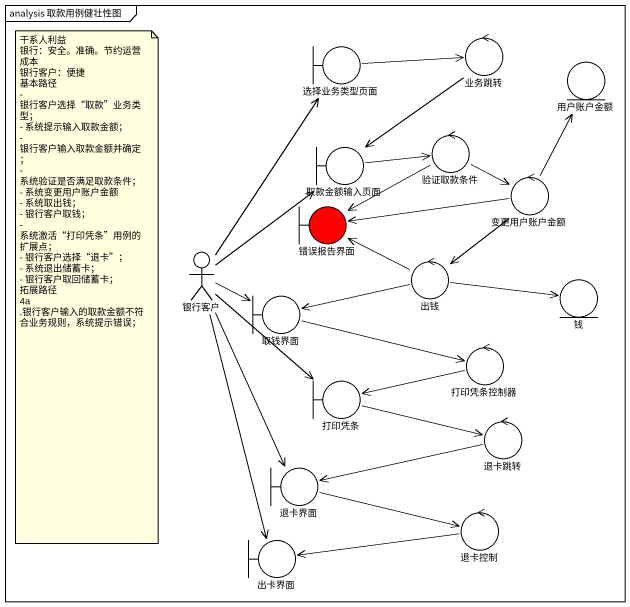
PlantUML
@startuml
mainframe analysis 取款用例健壮性图
boundary 选择业务类型页面
control 业务跳转
entity 用户账户金额
control 验证取款条件
boundary 取款金额输入页面
control 变更用户账户金额
boundary 错误报告界面 #FF0000
actor 银行客户
control 出钱
entity 钱
boundary 取钱界面
control 打印凭条控制器
boundary 打印凭条
control 退卡跳转
boundary 退卡界面
control 退卡控制
boundary 出卡界面
选择业务类型页面 -right-> 业务跳转
业务跳转 --> 取款金额输入页面
验证取款条件 -right-> 变更用户账户金额
验证取款条件 -left-> 错误报告界面
取款金额输入页面 -right-> 验证取款条件
变更用户账户金额 -up-> 用户账户金额
变更用户账户金额 -left-> 错误报告界面
变更用户账户金额 --> 出钱
银行客户 -up-> 选择业务类型页面
银行客户 -up-> 取款金额输入页面
银行客户 -right-> 取钱界面
银行客户 --> 打印凭条
银行客户 --> 退卡界面
银行客户 --> 出卡界面
出钱 -left-> 错误报告界面
出钱 -right-> 钱
出钱 -left-> 取钱界面
取钱界面 -right-> 打印凭条控制器
打印凭条控制器 -left-> 打印凭条
打印凭条 -right-> 退卡跳转
退卡跳转 -left-> 退卡界面
退卡界面 -right-> 退卡控制
退卡控制 -left-> 出卡界面
note as N1
  干系人利益
  银行：安全。准确。节约运营成本
  银行客户：便捷
  基本路径
  - 银行客户选择“取款”业务类型；
  - 系统提示输入取款金额；
  - 银行客户输入取款金额并确定；
  - 系统验证是否满足取款条件；
  - 系统变更用户账户金额
  - 系统取出钱；
  - 银行客户取钱；
  - 系统激活“打印凭条”用例的扩展点；
  - 银行客户选择“退卡”；
  - 系统退出储蓄卡；
  - 银行客户取回储蓄卡；
  拓展路径
  4a .银行客户输入的取款金额不符合业务规则，系统提示错误；
end note
@enduml
